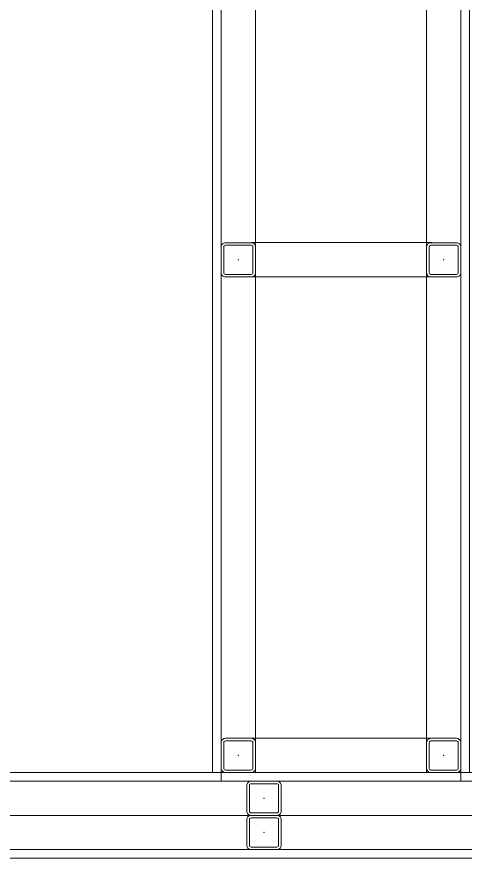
# Model space of a CAD drawing. Extents: x -3709 to 34962, y 0 to 8245.
# Drawn here: x 3198 to 3250.3, y 3277.5 to 3375.8 of the extents above; entities that cross this region are included whole.
import ezdxf

# ---------------------------------------------------------------- set-up
doc = ezdxf.new("R2010")
doc.units = 0
doc.layers.get('0').update_dxf_attribs({"color": 9, "lineweight": 9})
for name, color, linetype, lineweight in [('06D', 9, 'Continuous', 9), ('10', 9, 'Continuous', 9), ('11', 9, 'Continuous', 9), ('33', 9, 'BATTING', 9)]:
    doc.layers.add(name, color=color, linetype=linetype, lineweight=lineweight)
doc.linetypes.add('BATTING', pattern='A,0.0001,-0.1,[134,ltypeshp.shx,S=0.1,R=0,X=-0.1,Y=0],-0.2,[134,ltypeshp.shx,S=0.1,R=180,X=0.1,Y=0],-0.1', length=0.4001)

# ---------------------------------------------------------------- blocks, each defined once
blk = doc.blocks.new('Prf-40x40')
for points in [[(1.5, -2), (-1.5, -2, -0.414214), (-2, -1.5), (-2, 1.5, -0.414214), (-1.5, 2), (1.5, 2, -0.414214), (2, 1.5), (2, -1.5, -0.414214)], [(1.5, -1.7), (-1.5, -1.7, -0.414214), (-1.7, -1.5), (-1.7, 1.5, -0.414214), (-1.5, 1.7), (1.5, 1.7, -0.414214), (1.7, 1.5), (1.7, -1.5, -0.414214)]]:
    blk.add_lwpolyline(points, format="xyb", close=True)
blk.add_point((0, 0))

msp = doc.modelspace()

# ---------------------------------------------------------------- linework, layer by layer
at = {"layer": '06D'}
for points in [[(3225.838, 3288), (3225.838, 3457)], [(3245.838, 3457), (3245.838, 3288)], [(3246.426, 3349.408), (3225.426, 3349.408)], [(3225.301, 3345.408), (3246.426, 3345.408)], [(3246.338, 3291.5), (3225.338, 3291.5)], [(3221.838, 3287.5), (3249.838, 3287.5)], [(3249.838, 3286.5), (3221.854, 3286.5)], [(3150.838, 3282.5), (3328.838, 3282.5)]]:
    msp.add_lwpolyline(points, dxfattribs=at)
at = {"layer": '11'}
for points in [[(3221.838, 3287.5), (3220.838, 3287.5), (3220.838, 3457.5), (3221.838, 3457.5)], [(3249.838, 3287.5), (3250.838, 3287.5), (3250.838, 3457.5), (3249.838, 3457.5)], [(3150.838, 3286.5), (3150.838, 3287.5), (3221.838, 3287.5), (3221.838, 3286.5)], [(3249.838, 3286.5), (3249.838, 3287.5), (3328.838, 3287.5), (3328.838, 3286.5)], [(3150.838, 3277.5), (3150.838, 3278.5), (3328.838, 3278.5), (3328.838, 3277.5)]]:
    msp.add_lwpolyline(points, close=True, dxfattribs=at)
at = {"layer": '33', "ltscale": 0.3}
for points in [[(3225.838, 3287.6), (3225.838, 3457.4)], [(3245.838, 3287.6), (3245.838, 3457.4)], [(3150.938, 3282.5), (3328.738, 3282.5)]]:
    msp.add_lwpolyline(points, dxfattribs=at)

# ---------------------------------------------------------------- block references
at = {"layer": '10', "xscale": -1, "rotation": 90}
for p in [(3223.838, 3347.4), (3247.838, 3347.4), (3223.838, 3289.5), (3247.838, 3289.5)]:
    msp.add_blockref('Prf-40x40', p, dxfattribs=at)
at = {"layer": '10', "xscale": -1}
for p in [(3226.838, 3284.5), (3226.838, 3280.5)]:
    msp.add_blockref('Prf-40x40', p, dxfattribs=at)

doc.saveas('drawing.dxf')
